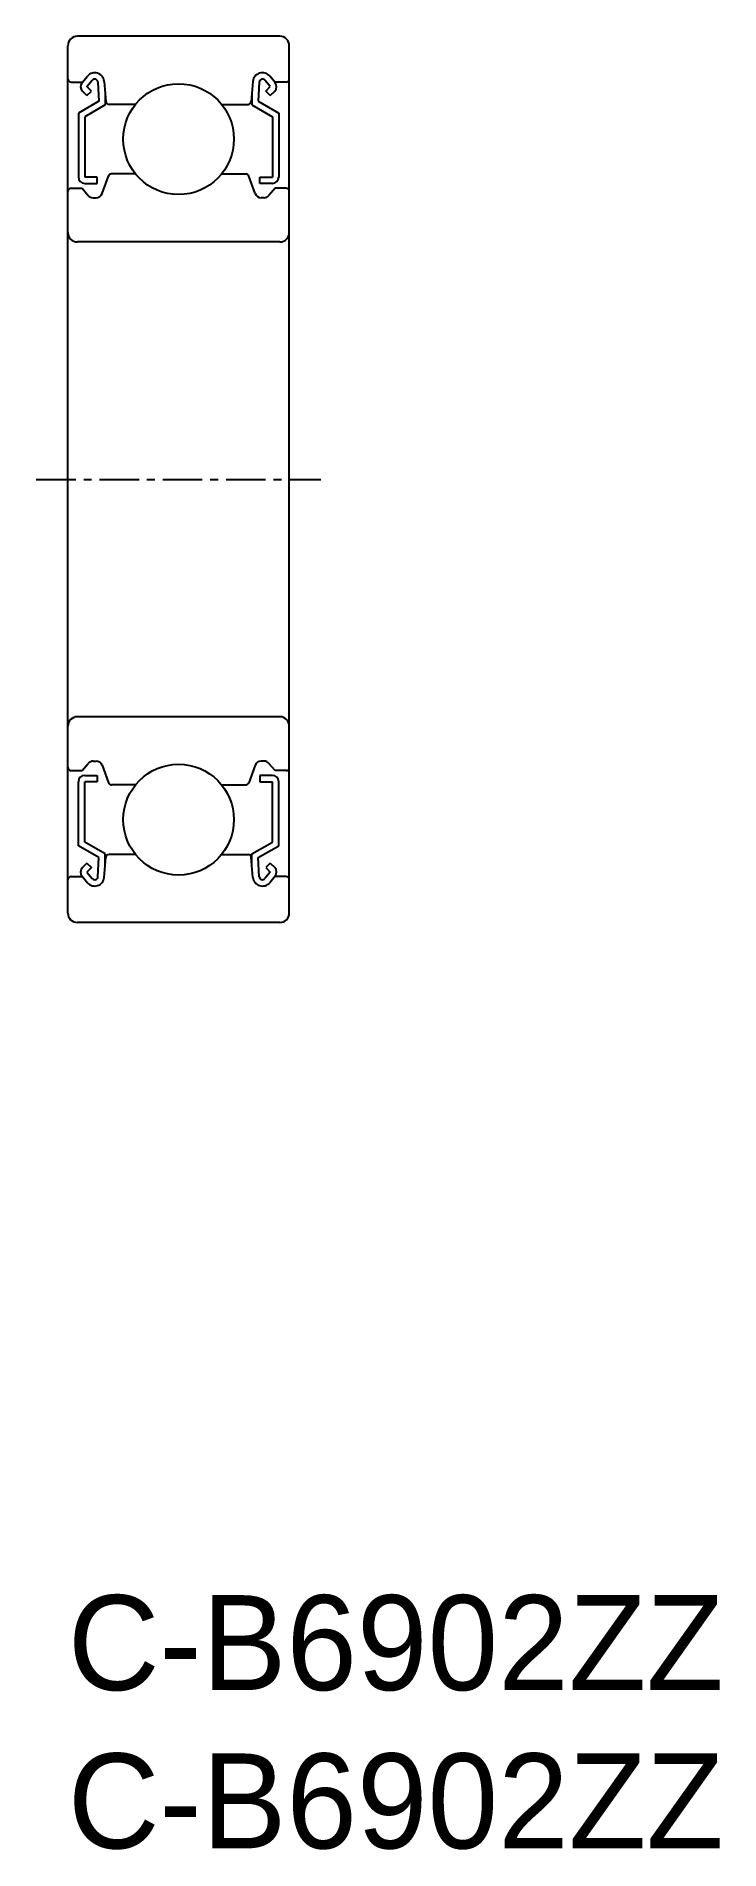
# Model space of a CAD drawing. Extents: x -1 to 20.6, y -8 to 49.3.
import ezdxf

# ---------------------------------------------------------------- set-up
doc = ezdxf.new("R2010")
doc.units = 0
doc.linetypes.add('CENTER', pattern=[2, 1.25, -0.25, 0.25, -0.25])
doc.layers.get('0').update_dxf_attribs({"linetype": 'CONTINUOUS'})
doc.layers.add('CENTER', color=1, linetype='CENTER')

msp = doc.modelspace()

# ---------------------------------------------------------------- linework, layer by layer
at = {"color": 7, "linetype": 'CONTINUOUS'}
for p, q in [((0, 21.551), (0, 48.951)), ((6.7, 49.251), (0.3, 49.251)), ((7, 21.551), (7, 48.951)), ((0.1, 47.8), (0.46, 47.8)), ((0.448, 47.787), (0.619, 47.991)), ((0.602, 47.659), (0.772, 47.861)), ((0.743, 47.518), (0.602, 47.659)), ((0.948, 47.802), (0.981, 47.201)), ((1.148, 47.825), (1.203, 47.192)), ((5.852, 47.825), (5.797, 47.192)), ((6.052, 47.802), (6.019, 47.201)), ((6.398, 47.659), (6.228, 47.861)), ((6.257, 47.518), (6.398, 47.659)), ((6.552, 47.787), (6.381, 47.991)), ((6.9, 47.8), (6.54, 47.8)), ((0.981, 47.201), (0.331, 46.825)), ((0.602, 47.376), (0.46, 47.517)), ((1.181, 47.085), (0.531, 46.71)), ((0.602, 47.376), (0.743, 47.518)), ((1.181, 47.447), (1.181, 47.085)), ((2.139, 47.1), (1.303, 47.1)), ((4.861, 47.1), (5.697, 47.1)), ((5.819, 47.447), (5.819, 47.085)), ((5.819, 47.085), (6.469, 46.71)), ((6.019, 47.201), (6.669, 46.825)), ((6.398, 47.376), (6.257, 47.518)), ((6.398, 47.376), (6.54, 47.517)), ((0.331, 46.825), (0.331, 44.8)), ((0.531, 46.71), (0.531, 44.8)), ((6.469, 46.71), (6.469, 44.8)), ((6.669, 46.825), (6.669, 44.8)), ((0.931, 44.8), (0.531, 44.8)), ((0.931, 44.6), (0.931, 44.8)), ((1.079, 44.282), (1.28, 44.835)), ((2.139, 44.9), (1.374, 44.9)), ((4.861, 44.9), (5.626, 44.9)), ((5.921, 44.282), (5.72, 44.835)), ((6.069, 44.6), (6.069, 44.8)), ((6.069, 44.8), (6.469, 44.8)), ((0.1, 44.451), (0.45, 44.451)), ((0.45, 44.451), (0.642, 44.222)), ((0.531, 44.6), (0.931, 44.6)), ((0.795, 44.15), (0.891, 44.15)), ((6.469, 44.6), (6.069, 44.6)), ((6.205, 44.15), (6.109, 44.15)), ((6.55, 44.451), (6.358, 44.222)), ((6.9, 44.451), (6.55, 44.451)), ((6.7, 42.751), (0.3, 42.751)), ((6.7, 27.751), (0.3, 27.751)), ((0.1, 26.051), (0.45, 26.051)), ((0.45, 26.051), (0.642, 26.279)), ((0.531, 25.901), (0.931, 25.901)), ((0.795, 26.351), (0.891, 26.351)), ((0.931, 25.901), (0.931, 25.701)), ((1.079, 26.219), (1.28, 25.666)), ((5.921, 26.219), (5.72, 25.666)), ((6.069, 25.901), (6.069, 25.701)), ((6.469, 25.901), (6.069, 25.901)), ((6.205, 26.351), (6.109, 26.351)), ((6.55, 26.051), (6.358, 26.279)), ((6.9, 26.051), (6.55, 26.051)), ((0.331, 23.676), (0.331, 25.701)), ((0.531, 23.791), (0.531, 25.701)), ((0.931, 25.701), (0.531, 25.701)), ((2.139, 25.601), (1.374, 25.601)), ((4.861, 25.601), (5.626, 25.601)), ((6.069, 25.701), (6.469, 25.701)), ((6.469, 23.791), (6.469, 25.701)), ((6.669, 23.676), (6.669, 25.701)), ((0.981, 23.3), (0.331, 23.676)), ((1.181, 23.416), (0.531, 23.791)), ((5.819, 23.416), (6.469, 23.791)), ((6.019, 23.3), (6.669, 23.676)), ((0.602, 23.126), (0.46, 22.984)), ((0.602, 23.126), (0.743, 22.984)), ((0.743, 22.984), (0.602, 22.842)), ((0.948, 22.699), (0.981, 23.3)), ((1.148, 22.676), (1.203, 23.309)), ((1.181, 23.055), (1.181, 23.416)), ((2.139, 23.401), (1.303, 23.401)), ((1.721, 23.401), (1.721, 23.401)), ((1.93, 23.401), (1.93, 23.401)), ((4.861, 23.401), (5.697, 23.401)), ((5.852, 22.676), (5.797, 23.309)), ((5.819, 23.055), (5.819, 23.416)), ((6.052, 22.699), (6.019, 23.3)), ((6.398, 23.126), (6.257, 22.984)), ((6.257, 22.984), (6.398, 22.842)), ((6.398, 23.126), (6.54, 22.984)), ((0.1, 22.701), (0.46, 22.701)), ((0.448, 22.714), (0.619, 22.51)), ((0.602, 22.842), (0.772, 22.64)), ((6.398, 22.842), (6.228, 22.64)), ((6.552, 22.714), (6.381, 22.51)), ((6.9, 22.701), (6.54, 22.701)), ((6.7, 21.251), (0.3, 21.251))]:
    msp.add_line(p, q, dxfattribs=at)
for centre in [(3.5, 46.001), (3.5, 24.501)]:
    msp.add_circle(centre, 1.75, dxfattribs=at)
for centre, radius, start, end in [((0.3, 48.951), 0.3, 90, 180), ((6.7, 48.951), 0.3, 0, 90), ((0.1, 47.9), 0.1, 180, 270), ((0.602, 47.658), 0.2, 140.1364, 224.998), ((0.849, 47.799), 0.3, 4.9347, 140.1364), ((0.849, 47.797), 0.1, 3.1017, 139.9503), ((6.151, 47.799), 0.3, 39.8636, 175.0653), ((6.151, 47.797), 0.1, 40.0497, 176.8983), ((6.398, 47.658), 0.2, 315.002, 39.8636), ((6.9, 47.9), 0.1, 270, 0), ((1.303, 47.2), 0.1, 184.9347, 270), ((5.697, 47.2), 0.1, 270, 355.0653), ((0.531, 44.8), 0.2, 180, 270), ((1.374, 44.8), 0.1, 90, 159.9926), ((5.626, 44.8), 0.1, 20.0074, 90), ((6.469, 44.8), 0.2, 270, 0), ((0.1, 44.351), 0.1, 90, 180), ((0.795, 44.35), 0.2, 219.9772, 270), ((0.891, 44.35), 0.2, 270, 339.9926), ((6.109, 44.35), 0.2, 200.0074, 270), ((6.205, 44.35), 0.2, 270, 320.0228), ((6.9, 44.351), 0.1, 0, 90), ((0.3, 43.051), 0.3, 180, 270), ((6.7, 43.051), 0.3, 270, 0), ((0.3, 27.451), 0.3, 90, 180), ((6.7, 27.451), 0.3, 0, 90), ((0.1, 26.151), 0.1, 180, 270), ((0.531, 25.701), 0.2, 90, 180), ((0.795, 26.151), 0.2, 90, 140.0228), ((0.891, 26.151), 0.2, 20.0074, 90), ((6.109, 26.151), 0.2, 90, 159.9926), ((6.205, 26.151), 0.2, 39.9772, 90), ((6.469, 25.701), 0.2, 0, 90), ((6.9, 26.151), 0.1, 270, 0), ((1.374, 25.701), 0.1, 200.0074, 270), ((5.626, 25.701), 0.1, 270, 339.9926), ((0.602, 22.843), 0.2, 135.002, 219.8636), ((1.303, 23.301), 0.1, 90, 175.0653), ((5.697, 23.301), 0.1, 4.9347, 90), ((6.398, 22.843), 0.2, 320.1364, 44.998), ((0.1, 22.601), 0.1, 90, 180), ((0.849, 22.702), 0.3, 219.8636, 355.0653), ((0.849, 22.704), 0.1, 220.0497, 356.8983), ((6.151, 22.702), 0.3, 184.9347, 320.1364), ((6.151, 22.704), 0.1, 183.1017, 319.9503), ((6.9, 22.601), 0.1, 0, 90), ((0.3, 21.551), 0.3, 180, 270), ((6.7, 21.551), 0.3, 270, 0)]:
    msp.add_arc(centre, radius, start, end, dxfattribs=at)
at = {"layer": 'CENTER', "color": 1, "linetype": 'CENTER'}
msp.add_line((-1, 35.251), (8, 35.251), dxfattribs=at)

# ---------------------------------------------------------------- texts
at = {"color": 7, "linetype": 'CONTINUOUS'}
for p in [(0, -3), (0, -8)]:
    msp.add_text('C-B6902ZZ', height=3, dxfattribs=at).set_placement(p)

doc.saveas('drawing.dxf')
